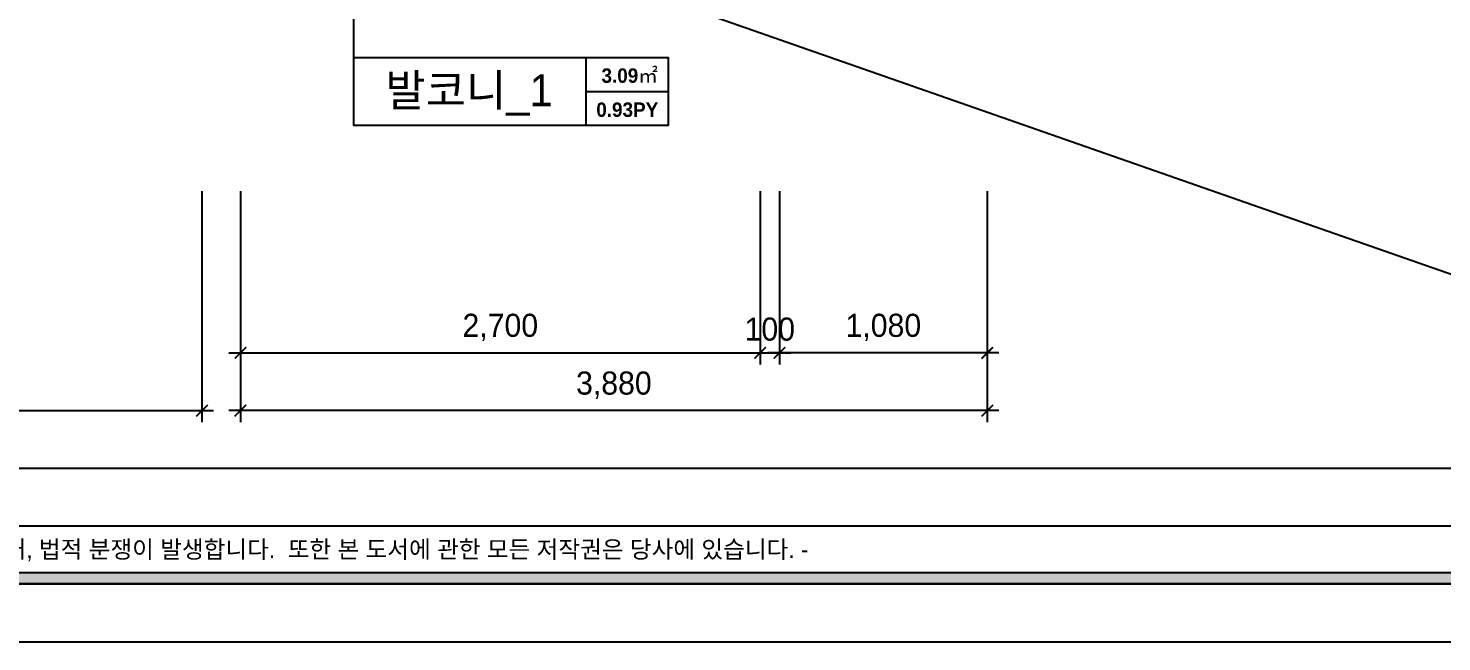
# Model space of a CAD drawing. Header units: millimetres. Extents: x 118028 to 193504, y 42792 to 96100.
# Drawn here: x 180049 to 187392, y 59260 to 62446 of the extents above; entities that cross this region are included whole.
import ezdxf
from ezdxf.enums import TextEntityAlignment as Align

# ---------------------------------------------------------------- set-up
doc = ezdxf.new("R2010")
doc.units = ezdxf.units.MM
doc.header["$LTSCALE"] = 30
doc.header["$PDMODE"] = 3
doc.layers.get('DEFPOINTS').update_dxf_attribs({"color": 248})
for name, color, linetype in [('0-ELC TEXT', 7, 'Continuous'), ('03-TEXT', 3, 'Continuous'), ('07-DIM WAL', 5, 'Continuous'), ('FORM(YOURNAME)-1', 1, 'Continuous'), ('FORM(YOURNAME)-11', 1, 'Continuous')]:
    doc.layers.add(name, color=color, linetype=linetype)
doc.styles.add('HY 울릉도 L', font='')
doc.styles.add('YOURNAME', font='HY울릉도M.TTF')
doc.styles.add('넥슨고딕', font='NEXONLv1GothicBold.ttf')
doc.styles.add('코레일둥고', font='Korail_Round_Gothic_Medium.ttf')
doc.styles.get('HY 울릉도 L').set_extended_font_data('HY울릉도L')
doc.dimstyles.new('60', dxfattribs={"dimscale": 60, "dimtxt": 2, "dimasz": 1, "dimexe": 1, "dimexo": 1, "dimgap": 1, "dimtad": 1, "dimdec": 0, "dimrnd": 0.05, "dimdsep": 46, "dimlunit": 6, "dimtxsty": 'HY 울릉도 L', "dimblk": 'ARCHTICK', "dimcen": 2.5, "dimdle": 1, "dimclrd": 133, "dimclre": 133, "dimclrt": 30, "dimadec": 0, "dimazin": 0, "dimtfac": 1, "dimtdec": 0, "dimtix": 1, "dimtmove": 2, "dimatfit": 3, "dimldrblk": 'ARCHTICK', "dimfxl": 1, "dimlwd": -1, "dimlwe": -1, "dimarcsym": 0})

# ---------------------------------------------------------------- blocks, each defined once
blk = doc.blocks.new('FORM-ELEVATION')
at = {"layer": 'FORM(YOURNAME)-11'}
h = blk.add_hatch(color=256, dxfattribs=at)
h.dxf.hatch_style = 1
h.paths.add_polyline_path([(-10309, 35708), (71691, 35708), (71691, 35508), (-10309, 35508)])
h.paths.add_polyline_path([(-10309, -21492), (71691, -21492), (71691, -21692), (-10309, -21692)])
at = {"layer": 'DEFPOINTS', "color": 158}
blk.add_line((62481, -20692), (-10309, -20692), dxfattribs=at)
for points in [[(-10309, -21692), (71691, -21692), (71691, 35708), (-10309, 35708)], [(-8309, 33708), (61071, 33708), (61071, -19692), (-8309, -19692)]]:
    blk.add_lwpolyline(points, close=True, dxfattribs=at)
at = {"layer": 'FORM(YOURNAME)-11', "color": 250}
blk.add_lwpolyline([(-11309, -22692), (72691, -22692), (72691, 36708), (-11309, 36708)], close=True, dxfattribs=at)
at = {"layer": 'FORM(YOURNAME)-11'}
blk.add_lwpolyline([(-10309, -21492), (71691, -21492), (71691, -21692), (-10309, -21692)], close=True, dxfattribs=at)
at = {"layer": 'FORM(YOURNAME)-11', "color": 1, "style": 'YOURNAME'}
blk.add_text("- 본 도서는 어떠한 경우에도 무단으로 도용할 수 없으며 도용시 '지적재산권' 보호에 관한 법률에 의거, 법적 분쟁이 발생합니다.  또한 본 도서에 관한 모든 저작권은 당사에 있습니다. -", height=300, dxfattribs=at).set_placement((28146, -21092), align=Align.MIDDLE_CENTER)
at = {"layer": 'FORM(YOURNAME)-11', "color": 3, "style": 'YOURNAME'}
for tag, height, p in [('1', 451, (71041, -1219)), ('2', 451, (71041, -1863)), ('3', 451, (71041, -3150)), ('4', 451, (71041, -5081)), ('5', 515, (71041, -7398)), ('6', 515, (71041, -9650)), ('7', 515, (71041, -11903)), ('8', 515, (71041, -14155)), ('9', 515, (71041, -16408)), ('10', 515, (66791, -18596)), ('11', 515, (71041, -18660)), ('12', 515, (66791, -20848)), ('13', 515, (71041, -20848))]:
    blk.add_attdef(tag, text='', height=height, dxfattribs=at).set_placement(p, align=Align.MIDDLE_RIGHT)
blk = doc.blocks.new('_ArchTick')
at = {"color": 0, "linetype": 'ByBlock', "const_width": 0.15}
blk.add_lwpolyline([(-0.5, -0.5), (0.5, 0.5)], dxfattribs=at)
blk = doc.blocks.new('*D217')
at = {"layer": '07-DIM WAL', "color": 133, "transparency": 16777216}
for p, q in [((181151.4, 61600.3), (181151.4, 60400.3)), ((185031.4, 61600.3), (185031.4, 60400.3)), ((185091.4, 60460.3), (181091.4, 60460.3))]:
    blk.add_line(p, q, dxfattribs=at)
at = {"layer": 'DEFPOINTS', "color": 0, "transparency": 16777216}
for p in [(181151.4, 61660.3), (185031.4, 61660.3), (181151.4, 60460.3)]:
    blk.add_point(p, dxfattribs=at)
at = {"layer": '07-DIM WAL', "color": 133, "transparency": 16777216, "xscale": 60, "yscale": 60, "zscale": 60, "rotation": 180}
blk.add_blockref('_ArchTick', (181151.4, 60460.3), dxfattribs=at)
at = {"layer": '07-DIM WAL', "color": 133, "transparency": 16777216, "xscale": 60, "yscale": 60, "zscale": 60}
blk.add_blockref('_ArchTick', (185031.4, 60460.3), dxfattribs=at)
at = {"layer": '07-DIM WAL', "color": 30, "transparency": 16777216, "insert": (183091.4, 60592.3), "char_height": 120, "attachment_point": 5, "style": 'HY 울릉도 L'}
blk.add_mtext('3,880', dxfattribs=at)
blk = doc.blocks.new('*D218')
at = {"layer": '07-DIM WAL', "color": 133, "transparency": 16777216}
for p, q in [((181151.4, 61600.3), (181151.4, 60700.3)), ((183851.4, 61600.3), (183851.4, 60700.3)), ((181091.4, 60760.3), (183911.4, 60760.3))]:
    blk.add_line(p, q, dxfattribs=at)
at = {"layer": 'DEFPOINTS', "color": 0, "transparency": 16777216}
for p in [(181151.4, 61660.3), (183851.4, 61660.3), (183851.4, 60760.3)]:
    blk.add_point(p, dxfattribs=at)
at = {"layer": '07-DIM WAL', "color": 133, "transparency": 16777216, "xscale": 60, "yscale": 60, "zscale": 60, "rotation": 180}
blk.add_blockref('_ArchTick', (181151.4, 60760.3), dxfattribs=at)
at = {"layer": '07-DIM WAL', "color": 133, "transparency": 16777216, "xscale": 60, "yscale": 60, "zscale": 60}
blk.add_blockref('_ArchTick', (183851.4, 60760.3), dxfattribs=at)
at = {"layer": '07-DIM WAL', "color": 30, "transparency": 16777216, "insert": (182501.4, 60892.2), "char_height": 120, "attachment_point": 5, "style": 'HY 울릉도 L'}
blk.add_mtext('2,700', dxfattribs=at)
blk = doc.blocks.new('*D219')
at = {"layer": '07-DIM WAL', "color": 133, "transparency": 16777216}
for p, q in [((183851.4, 61600.3), (183851.4, 60700.3)), ((183951.4, 61600.3), (183951.4, 60700.3)), ((183791.4, 60760.3), (184011.4, 60760.3))]:
    blk.add_line(p, q, dxfattribs=at)
at = {"layer": 'DEFPOINTS', "color": 0, "transparency": 16777216}
for p in [(183851.4, 61660.3), (183951.4, 61660.3), (183951.4, 60760.3)]:
    blk.add_point(p, dxfattribs=at)
at = {"layer": '07-DIM WAL', "color": 133, "transparency": 16777216, "xscale": 60, "yscale": 60, "zscale": 60}
blk.add_blockref('_ArchTick', (183851.4, 60760.3), dxfattribs=at)
at = {"layer": '07-DIM WAL', "color": 133, "transparency": 16777216, "xscale": 60, "yscale": 60, "zscale": 60, "rotation": 180}
blk.add_blockref('_ArchTick', (183951.4, 60760.3), dxfattribs=at)
at = {"layer": '07-DIM WAL', "color": 30, "transparency": 16777216, "insert": (183901.4, 60882.8), "char_height": 120, "attachment_point": 5, "style": 'HY 울릉도 L'}
blk.add_mtext('100', dxfattribs=at)
blk = doc.blocks.new('*D220')
at = {"layer": '07-DIM WAL', "color": 133, "transparency": 16777216}
for p, q in [((183951.4, 61600.3), (183951.4, 60700.3)), ((185031.4, 61600.3), (185031.4, 60700.3)), ((185091.4, 60760.3), (183891.4, 60760.3))]:
    blk.add_line(p, q, dxfattribs=at)
at = {"layer": 'DEFPOINTS', "color": 0, "transparency": 16777216}
for p in [(183951.4, 61660.3), (185031.4, 61660.3), (183951.4, 60760.3)]:
    blk.add_point(p, dxfattribs=at)
at = {"layer": '07-DIM WAL', "color": 133, "transparency": 16777216, "xscale": 60, "yscale": 60, "zscale": 60, "rotation": 180}
blk.add_blockref('_ArchTick', (183951.4, 60760.3), dxfattribs=at)
at = {"layer": '07-DIM WAL', "color": 133, "transparency": 16777216, "xscale": 60, "yscale": 60, "zscale": 60}
blk.add_blockref('_ArchTick', (185031.4, 60760.3), dxfattribs=at)
at = {"layer": '07-DIM WAL', "color": 30, "transparency": 16777216, "insert": (184491.4, 60892.2), "char_height": 120, "attachment_point": 5, "style": 'HY 울릉도 L'}
blk.add_mtext('1,080', dxfattribs=at)
blk = doc.blocks.new('*D243')
at = {"layer": '07-DIM WAL', "color": 133, "transparency": 16777216}
for p, q in [((176196.4, 61600.3), (176196.4, 60400.3)), ((180951.4, 61600.3), (180951.4, 60400.3)), ((176136.4, 60460.3), (181011.4, 60460.3))]:
    blk.add_line(p, q, dxfattribs=at)
at = {"layer": 'DEFPOINTS', "color": 0, "transparency": 16777216}
for p in [(176196.4, 61660.3), (180951.4, 61660.3), (180951.4, 60460.3)]:
    blk.add_point(p, dxfattribs=at)
at = {"layer": '07-DIM WAL', "color": 133, "transparency": 16777216, "xscale": 60, "yscale": 60, "zscale": 60, "rotation": 180}
blk.add_blockref('_ArchTick', (176196.4, 60460.3), dxfattribs=at)
at = {"layer": '07-DIM WAL', "color": 133, "transparency": 16777216, "xscale": 60, "yscale": 60, "zscale": 60}
blk.add_blockref('_ArchTick', (180951.4, 60460.3), dxfattribs=at)
at = {"layer": '07-DIM WAL', "color": 30, "transparency": 16777216, "insert": (178573.9, 60590.9), "char_height": 120, "attachment_point": 5, "style": 'HY 울릉도 L'}
blk.add_mtext('4,755', dxfattribs=at)

msp = doc.modelspace()

# ---------------------------------------------------------------- linework, layer by layer
at = {"layer": '0-ELC TEXT'}
for p, q in [((181740.8, 62294.3), (181740.8, 63456.6)), ((182948, 61940.5), (182948, 62294.3)), ((182948, 62117.4), (183372.7, 62117.4))]:
    msp.add_line(p, q, dxfattribs=at)
msp.add_lwpolyline([(181740.8, 62294.3), (183372.7, 62294.3), (183372.7, 61940.5), (181740.8, 61940.5)], close=True, dxfattribs=at)
at = {"layer": '07-DIM WAL'}
msp.add_line((141904.4, 77080.3), (192904.4, 59260.3), dxfattribs=at)

# ---------------------------------------------------------------- block references
at = {"layer": 'FORM(YOURNAME)-1', "xscale": 0.3, "yscale": 0.3, "zscale": 0.3}
msp.add_blockref('FORM-ELEVATION', (171097, 66067.8), dxfattribs=at)

# ---------------------------------------------------------------- texts
at = {"layer": '03-TEXT'}
for s, height, style, p in [('발코니_1', 166.67, '코레일둥고', (182339.5, 62040.8)), ('3.09㎡', 75, '넥슨고딕', (183173.7, 62162.5)), ('0.93PY', 75, '넥슨고딕', (183160.9, 61985.6))]:
    msp.add_text(s, height=height, dxfattribs=dict(at, style=style)).set_placement(p, align=Align.CENTER)

# ---------------------------------------------------------------- dimensions: what is measured, and where the dimension line sits
at = {"layer": '07-DIM WAL'}
for base, p1, p2, picture, middle in [((180951.4, 60460.3), (176196.4, 61660.3), (180951.4, 61660.3), '*D243', (178573.9, 60590.9)), ((181151.4, 60460.3), (185031.4, 61660.3), (181151.4, 61660.3), '*D217', (183091.4, 60592.3)), ((183851.4, 60760.3), (181151.4, 61660.3), (183851.4, 61660.3), '*D218', (182501.4, 60892.2)), ((183951.4, 60760.3), (183851.4, 61660.3), (183951.4, 61660.3), '*D219', (183901.4, 60882.8)), ((183951.4, 60760.3), (185031.4, 61660.3), (183951.4, 61660.3), '*D220', (184491.4, 60892.2))]:
    dim = msp.add_linear_dim(base=base, p1=p1, p2=p2, dimstyle='60', dxfattribs=at)
    dim.commit()
    dim.dimension.update_dxf_attribs({"geometry": picture, "text_midpoint": middle})

doc.saveas('drawing.dxf')
